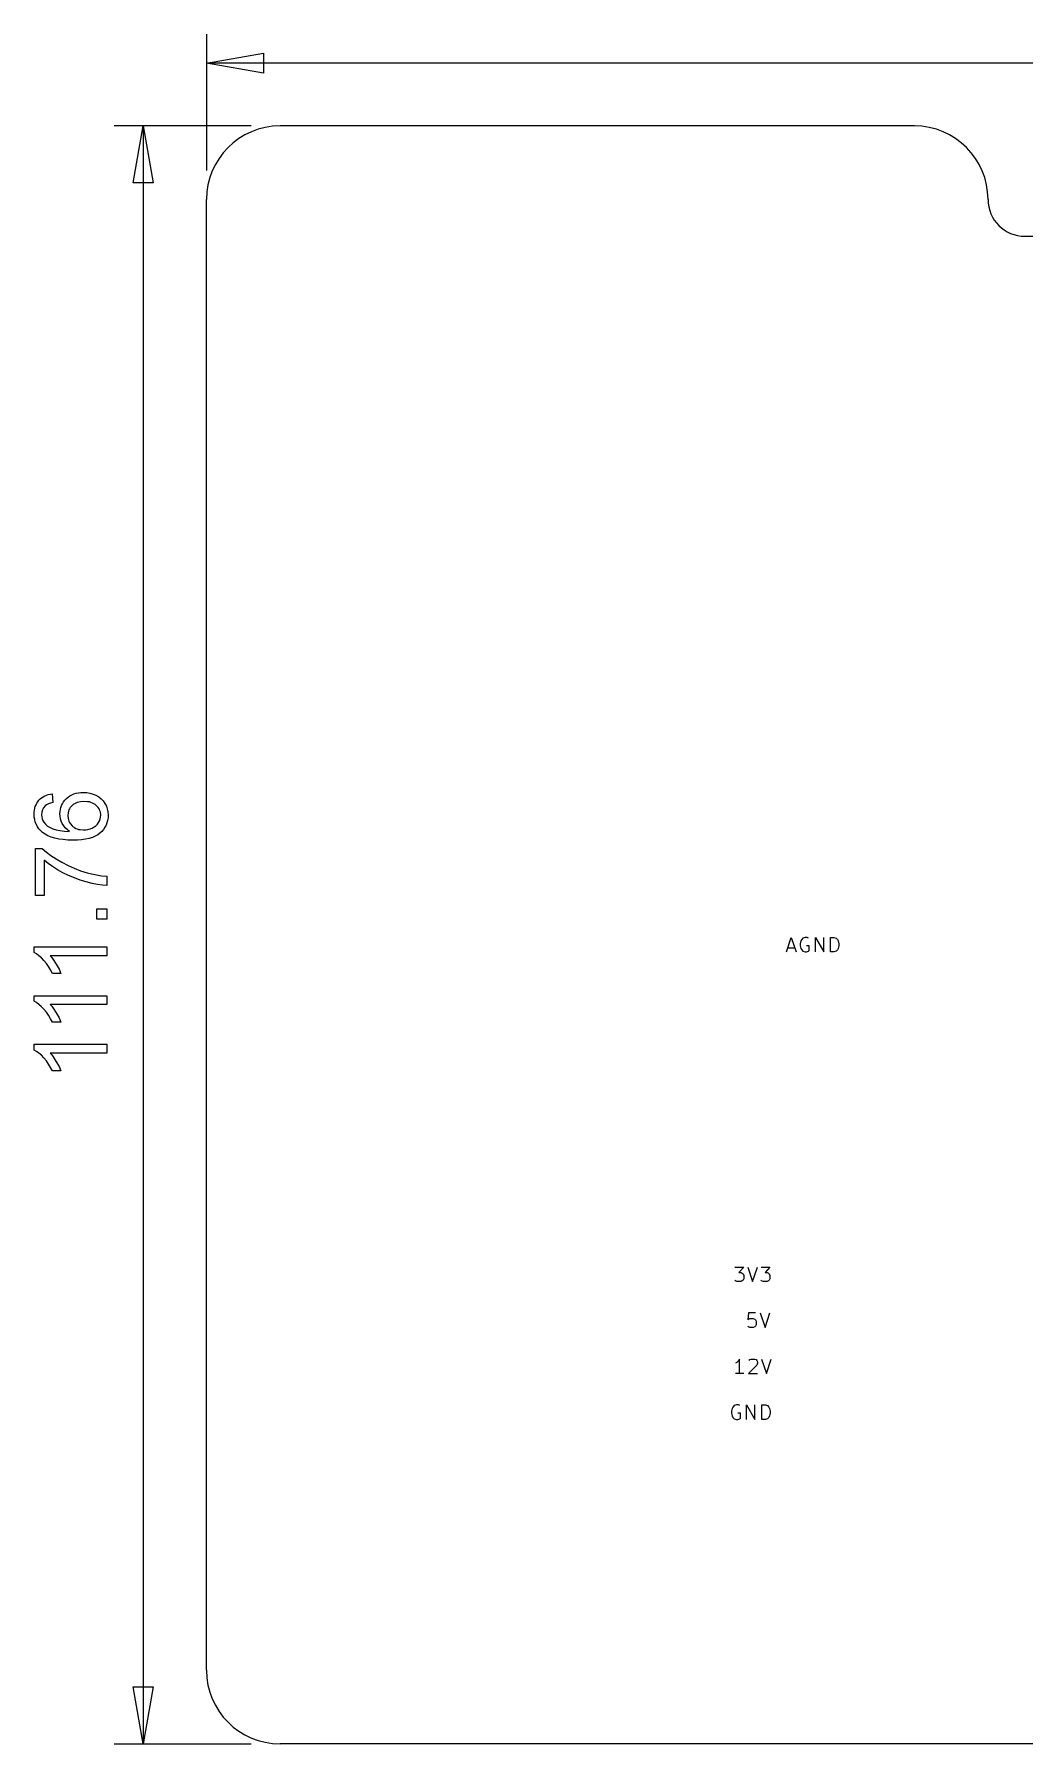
# Model space of a CAD drawing. Extents: x -62 to 117, y -30 to 93.
# Drawn here: x -62.1 to 6.3, y -30.5 to 87.6 of the extents above; entities that cross this region are included whole.
import ezdxf

# ---------------------------------------------------------------- set-up
doc = ezdxf.new("R2010")
doc.units = 0
doc.header["$LTSCALE"] = 10
doc.layers.add('BLACK', color=7, linetype='CONTINUOUS')
doc.layers.add('Layer_1', color=7, linetype='CONTINUOUS')

msp = doc.modelspace()

# ---------------------------------------------------------------- linework, layer by layer
at = {"layer": 'BLACK', "color": 7, "linetype": 'CONTINUOUS'}
for p, q in [((-1.27, 81.28), (-45.09, 81.28)), ((-50.16, -25.4), (-50.16, 76.2)), ((6.35, 73.66), (38.19, 73.66)), ((-10.11, 24.22), (-9.78, 25.22)), ((-9.78, 25.22), (-9.45, 24.22)), ((-9.11, 24.98), (-9.16, 24.79)), ((-9.06, 25.07), (-9.11, 24.98)), ((-8.97, 25.17), (-9.06, 25.07)), ((-8.83, 25.22), (-8.97, 25.17)), ((-8.68, 25.22), (-8.83, 25.22)), ((-8.59, 25.17), (-8.68, 25.22)), ((-8.11, 24.22), (-8.11, 25.22)), ((-8.11, 25.22), (-7.54, 24.22)), ((-7.54, 24.22), (-7.54, 25.22)), ((-7.06, 24.22), (-7.06, 25.22)), ((-7.06, 25.22), (-6.83, 25.22)), ((-6.83, 25.22), (-6.68, 25.17)), ((-6.68, 25.17), (-6.59, 25.07)), ((-6.59, 25.07), (-6.54, 24.98)), ((-6.54, 24.98), (-6.49, 24.79)), ((-10.02, 24.5), (-9.54, 24.5)), ((-9.16, 24.79), (-9.16, 24.65)), ((-9.16, 24.65), (-9.11, 24.46)), ((-9.11, 24.46), (-9.06, 24.36)), ((-9.06, 24.36), (-8.97, 24.27)), ((-8.97, 24.27), (-8.83, 24.22)), ((-8.83, 24.22), (-8.73, 24.22)), ((-8.54, 24.65), (-8.73, 24.65)), ((-8.73, 24.22), (-8.59, 24.27)), ((-8.59, 24.27), (-8.54, 24.31)), ((-8.54, 24.31), (-8.54, 24.65)), ((-6.83, 24.22), (-7.06, 24.22)), ((-6.68, 24.27), (-6.83, 24.22)), ((-6.59, 24.36), (-6.68, 24.27)), ((-6.54, 24.46), (-6.59, 24.36)), ((-6.49, 24.65), (-6.54, 24.46)), ((-6.49, 24.79), (-6.49, 24.65)), ((-13.68, 2.45), (-13.06, 2.45)), ((-13.06, 2.45), (-13.4, 2.07)), ((-12.78, 2.45), (-12.45, 1.45)), ((-12.45, 1.45), (-12.11, 2.45)), ((-11.87, 2.45), (-11.26, 2.45)), ((-11.26, 2.45), (-11.59, 2.07)), ((-13.64, 1.5), (-13.68, 1.55)), ((-13.54, 1.45), (-13.64, 1.5)), ((-13.26, 1.45), (-13.54, 1.45)), ((-13.4, 2.07), (-13.26, 2.07)), ((-13.26, 2.07), (-13.16, 2.02)), ((-13.16, 1.5), (-13.26, 1.45)), ((-13.16, 2.02), (-13.11, 1.98)), ((-13.11, 1.55), (-13.16, 1.5)), ((-13.11, 1.98), (-13.06, 1.88)), ((-13.06, 1.64), (-13.11, 1.55)), ((-13.06, 1.88), (-13.06, 1.64)), ((-11.83, 1.5), (-11.87, 1.55)), ((-11.73, 1.45), (-11.83, 1.5)), ((-11.45, 1.45), (-11.73, 1.45)), ((-11.59, 2.07), (-11.45, 2.07)), ((-11.45, 2.07), (-11.35, 2.02)), ((-11.35, 1.5), (-11.45, 1.45)), ((-11.35, 2.02), (-11.3, 1.98)), ((-11.3, 1.55), (-11.35, 1.5)), ((-11.3, 1.98), (-11.26, 1.88)), ((-11.26, 1.64), (-11.3, 1.55)), ((-11.26, 1.88), (-11.26, 1.64)), ((-12.73, -0.72), (-12.78, -1.2)), ((-12.78, -1.2), (-12.73, -1.15)), ((-12.26, -0.72), (-12.73, -0.72)), ((-12.73, -1.15), (-12.64, -1.1)), ((-12.64, -1.1), (-12.4, -1.1)), ((-12.4, -1.1), (-12.3, -1.15)), ((-12.3, -1.15), (-12.26, -1.2)), ((-11.92, -0.72), (-11.59, -1.72)), ((-11.59, -1.72), (-11.26, -0.72)), ((-12.73, -1.67), (-12.78, -1.63)), ((-12.64, -1.72), (-12.73, -1.67)), ((-12.4, -1.72), (-12.64, -1.72)), ((-12.3, -1.67), (-12.4, -1.72)), ((-12.26, -1.63), (-12.3, -1.67)), ((-12.26, -1.2), (-12.21, -1.29)), ((-12.21, -1.53), (-12.26, -1.63)), ((-12.21, -1.29), (-12.21, -1.53)), ((-13.54, -4.14), (-13.64, -4.18)), ((-13.45, -4.04), (-13.54, -4.14)), ((-13.35, -3.9), (-13.45, -4.04)), ((-13.35, -4.9), (-13.35, -3.9)), ((-12.16, -4.33), (-12.73, -4.9)), ((-12.68, -3.99), (-12.64, -3.94)), ((-12.64, -3.94), (-12.54, -3.9)), ((-12.54, -3.9), (-12.3, -3.9)), ((-12.3, -3.9), (-12.21, -3.94)), ((-12.21, -3.94), (-12.16, -3.99)), ((-12.16, -3.99), (-12.11, -4.09)), ((-12.11, -4.18), (-12.16, -4.33)), ((-12.11, -4.09), (-12.11, -4.18)), ((-11.83, -3.9), (-11.49, -4.9)), ((-11.49, -4.9), (-11.16, -3.9)), ((-13.06, -4.9), (-13.64, -4.9)), ((-12.73, -4.9), (-12.11, -4.9)), ((-13.57, -7.07), (-13.72, -7.12)), ((-13.43, -7.07), (-13.57, -7.07)), ((-13.33, -7.12), (-13.43, -7.07)), ((-12.86, -8.07), (-12.86, -7.07)), ((-12.86, -7.07), (-12.29, -8.07)), ((-12.29, -8.07), (-12.29, -7.07)), ((-11.81, -8.07), (-11.81, -7.07)), ((-11.81, -7.07), (-11.57, -7.07)), ((-11.57, -7.07), (-11.43, -7.12)), ((-13.86, -7.31), (-13.91, -7.5)), ((-13.91, -7.5), (-13.91, -7.64)), ((-13.91, -7.64), (-13.86, -7.83)), ((-13.81, -7.22), (-13.86, -7.31)), ((-13.86, -7.83), (-13.81, -7.93)), ((-13.72, -7.12), (-13.81, -7.22)), ((-13.81, -7.93), (-13.72, -8.02)), ((-13.72, -8.02), (-13.57, -8.07)), ((-13.57, -8.07), (-13.48, -8.07)), ((-13.29, -7.64), (-13.48, -7.64)), ((-13.48, -8.07), (-13.33, -8.02)), ((-13.33, -8.02), (-13.29, -7.98)), ((-13.29, -7.98), (-13.29, -7.64)), ((-11.57, -8.07), (-11.81, -8.07)), ((-11.43, -8.02), (-11.57, -8.07)), ((-11.43, -7.12), (-11.33, -7.22)), ((-11.33, -7.93), (-11.43, -8.02)), ((-11.33, -7.22), (-11.29, -7.31)), ((-11.29, -7.83), (-11.33, -7.93)), ((-11.29, -7.31), (-11.24, -7.5)), ((-11.24, -7.64), (-11.29, -7.83)), ((-11.24, -7.5), (-11.24, -7.64)), ((117.47, -30.48), (-45.09, -30.48))]:
    msp.add_line(p, q, dxfattribs=at)
for centre, radius, start, end in [((-45.09, 76.2), 5.08, 90, 180), ((-1.27, 76.2), 5.08, 0, 90), ((6.35, 76.2), 2.54, 180, 270), ((-45.09, -25.4), 5.08, 180, 270)]:
    msp.add_arc(centre, radius, start, end, dxfattribs=at)
at = {"layer": 'Layer_1', "color": 7, "linetype": 'CONTINUOUS'}
for p, q in [((-50.16, 87.62), (-50.16, 78.2)), ((117.47, 85.62), (-50.16, 85.62)), ((-47.09, 81.28), (-56.55, 81.28)), ((-54.55, 81.28), (-54.55, -30.48)), ((-56.55, -30.48), (-47.09, -30.48))]:
    msp.add_line(p, q, dxfattribs=at)
at = {"layer": 'Layer_1', "color": 7, "linetype": 'CONTINUOUS', "flags": 128}
for points in [[(-50.16, 85.62), (-46.23, 86.31), (-46.23, 84.92), (-50.16, 85.62)], [(-54.55, 81.28), (-53.85, 77.34), (-55.24, 77.34), (-54.55, 81.28)], [(-60.82, 35.15), (-60.78, 34.54), (-60.94, 34.5), (-61.09, 34.45), (-61.21, 34.38), (-61.3, 34.31), (-61.42, 34.18), (-61.5, 34.03), (-61.55, 33.87), (-61.56, 33.7), (-61.55, 33.56), (-61.52, 33.42), (-61.47, 33.3), (-61.4, 33.18), (-61.28, 33.05), (-61.14, 32.92), (-60.97, 32.82), (-60.78, 32.73), (-60.56, 32.65), (-60.29, 32.6), (-59.98, 32.57), (-59.63, 32.55), (-59.78, 32.67), (-59.92, 32.8), (-60.03, 32.94), (-60.13, 33.09), (-60.2, 33.26), (-60.25, 33.42), (-60.28, 33.59), (-60.29, 33.77), (-60.28, 33.92), (-60.26, 34.06), (-60.23, 34.2), (-60.18, 34.33), (-60.11, 34.46), (-60.04, 34.58), (-59.95, 34.7), (-59.84, 34.81), (-59.72, 34.91), (-59.6, 35), (-59.46, 35.07), (-59.32, 35.14), (-59.17, 35.18), (-59.01, 35.22), (-58.85, 35.24), (-58.67, 35.24), (-58.44, 35.23), (-58.22, 35.19), (-58, 35.13), (-57.8, 35.04), (-57.61, 34.93), (-57.44, 34.8), (-57.3, 34.65), (-57.18, 34.48), (-57.08, 34.3), (-57.02, 34.1), (-56.98, 33.9), (-56.96, 33.68), (-56.97, 33.49), (-57, 33.31), (-57.04, 33.14), (-57.1, 32.98), (-57.18, 32.83), (-57.28, 32.69), (-57.39, 32.55), (-57.53, 32.43), (-57.68, 32.31), (-57.85, 32.21), (-58.05, 32.13), (-58.27, 32.06), (-58.52, 32.01), (-58.79, 31.97), (-59.07, 31.95), (-59.39, 31.94), (-59.74, 31.95), (-60.06, 31.98), (-60.36, 32.02), (-60.64, 32.08), (-60.89, 32.15), (-61.12, 32.24), (-61.32, 32.35), (-61.5, 32.48), (-61.63, 32.6), (-61.75, 32.73), (-61.84, 32.87), (-61.92, 33.03), (-61.99, 33.19), (-62.03, 33.36), (-62.06, 33.54), (-62.07, 33.74), (-62.06, 33.88), (-62.05, 34.02), (-62.02, 34.15), (-61.99, 34.27), (-61.94, 34.39), (-61.88, 34.5), (-61.81, 34.6), (-61.74, 34.7), (-61.65, 34.79), (-61.56, 34.87), (-61.45, 34.94), (-61.34, 35), (-61.23, 35.06), (-61.1, 35.1), (-60.97, 35.13), (-60.82, 35.15)], [(-58.67, 32.65), (-58.51, 32.66), (-58.36, 32.68), (-58.21, 32.72), (-58.06, 32.78), (-57.92, 32.86), (-57.81, 32.94), (-57.7, 33.04), (-57.62, 33.16), (-57.55, 33.28), (-57.51, 33.41), (-57.48, 33.54), (-57.47, 33.67), (-57.47, 33.76), (-57.49, 33.85), (-57.51, 33.94), (-57.55, 34.03), (-57.59, 34.11), (-57.64, 34.19), (-57.78, 34.34), (-57.86, 34.4), (-57.95, 34.46), (-58.05, 34.51), (-58.15, 34.55), (-58.26, 34.58), (-58.38, 34.6), (-58.63, 34.62), (-58.88, 34.6), (-59.1, 34.55), (-59.2, 34.51), (-59.29, 34.46), (-59.37, 34.4), (-59.45, 34.34), (-59.58, 34.19), (-59.63, 34.11), (-59.67, 34.03), (-59.71, 33.94), (-59.73, 33.84), (-59.75, 33.64), (-59.73, 33.44), (-59.71, 33.35), (-59.67, 33.26), (-59.63, 33.17), (-59.58, 33.09), (-59.45, 32.94), (-59.37, 32.87), (-59.29, 32.81), (-59.2, 32.76), (-59.11, 32.72), (-59, 32.69), (-58.9, 32.67), (-58.67, 32.65)], [(-61.39, 28.13), (-61.98, 28.13), (-61.98, 31.36), (-61.51, 31.36), (-61.23, 31.12), (-60.91, 30.89), (-60.56, 30.65), (-60.15, 30.42), (-59.73, 30.19), (-59.3, 30), (-58.86, 29.83), (-58.42, 29.69), (-58.1, 29.61), (-57.76, 29.54), (-57.41, 29.49), (-57.05, 29.46), (-57.05, 28.82), (-57.36, 28.84), (-57.7, 28.89), (-58.07, 28.96), (-58.47, 29.06), (-58.89, 29.18), (-59.29, 29.33), (-59.69, 29.5), (-60.08, 29.69), (-60.46, 29.9), (-60.8, 30.12), (-61.11, 30.34), (-61.39, 30.57), (-61.39, 28.13)], [(-57.05, 26.49), (-57.75, 26.49), (-57.75, 27.19), (-57.05, 27.19), (-57.05, 26.49)], [(-57.05, 24.57), (-57.05, 23.96), (-60.96, 23.96), (-60.85, 23.84), (-60.75, 23.7), (-60.54, 23.38), (-60.35, 23.03), (-60.22, 22.73), (-60.81, 22.73), (-60.94, 22.98), (-61.08, 23.21), (-61.23, 23.43), (-61.4, 23.63), (-61.57, 23.81), (-61.74, 23.96), (-61.9, 24.08), (-62.07, 24.18), (-62.07, 24.57), (-57.05, 24.57)], [(-57.05, 21.2), (-57.05, 20.59), (-60.96, 20.59), (-60.85, 20.47), (-60.75, 20.33), (-60.54, 20.01), (-60.35, 19.67), (-60.22, 19.36), (-60.81, 19.36), (-60.94, 19.61), (-61.08, 19.85), (-61.23, 20.06), (-61.4, 20.26), (-61.57, 20.44), (-61.74, 20.59), (-61.9, 20.72), (-62.07, 20.81), (-62.07, 21.2), (-57.05, 21.2)], [(-57.05, 17.84), (-57.05, 17.22), (-60.96, 17.22), (-60.85, 17.11), (-60.75, 16.97), (-60.54, 16.64), (-60.35, 16.3), (-60.22, 16), (-60.81, 16), (-60.94, 16.25), (-61.08, 16.48), (-61.23, 16.7), (-61.4, 16.9), (-61.57, 17.08), (-61.74, 17.23), (-61.9, 17.35), (-62.07, 17.44), (-62.07, 17.84), (-57.05, 17.84)], [(-54.55, -30.48), (-55.24, -26.54), (-53.85, -26.54), (-54.55, -30.48)]]:
    msp.add_lwpolyline(points, close=True, dxfattribs=at)

doc.saveas('drawing.dxf')
